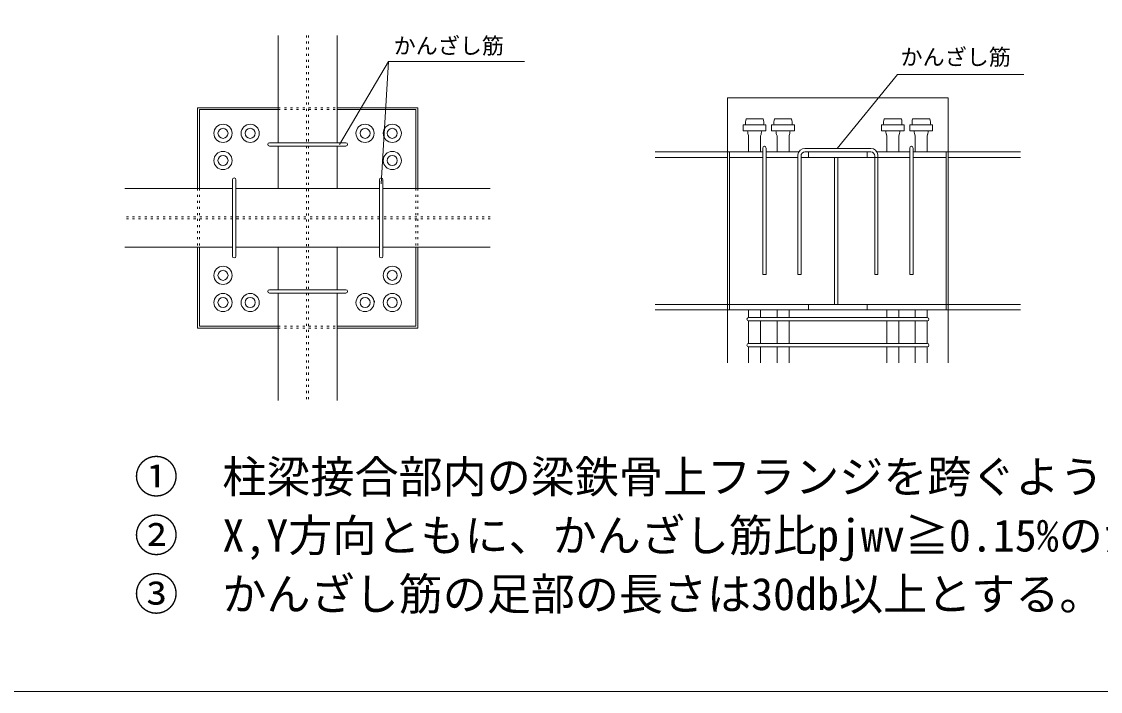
# Model space of a CAD drawing. Units: millimetres, scale not verified. Extents: x -210 to 382, y -132 to 268.
# Drawn here: x 243.7 to 317.1, y 77.9 to 123.5 of the extents above; entities that cross this region are included whole.
import ezdxf
from ezdxf.enums import TextEntityAlignment as Align

# ---------------------------------------------------------------- set-up
doc = ezdxf.new("R2010")
doc.units = ezdxf.units.MM
doc.header["$LTSCALE"] = 2
doc.linetypes.add('USER3', pattern=[0.20828, 0.069425, -0.138855])
for name, color, linetype, lineweight in [('0-0_0', 5, 'Continuous', 18), ('0-7_文字', 7, 'Continuous', 9), ('0-9_内枠', 7, 'Continuous', 18)]:
    doc.layers.add(name, color=color, linetype=linetype, lineweight=lineweight)
doc.styles.add('ＭＳ ゴシック', font='')
doc.styles.get('ＭＳ ゴシック').set_extended_font_data('MS Gothic')

msp = doc.modelspace()

# ---------------------------------------------------------------- linework, layer by layer
at = {"layer": '0-0_0'}
for p, q in [((261.153, 115.266), (261.153, 122.579)), ((261.153, 115.266), (261.153, 122.579)), ((265.153, 115.266), (265.153, 122.579)), ((265.153, 115.266), (265.153, 122.579)), ((291.744, 118.326), (291.744, 114.636)), ((291.744, 118.326), (306.759, 118.326)), ((306.759, 118.326), (306.759, 114.636)), ((255.645, 117.653), (255.645, 112.145)), ((261.153, 117.653), (255.645, 117.653)), ((255.781, 117.518), (255.781, 112.145)), ((261.153, 117.518), (255.781, 117.518)), ((270.661, 117.653), (265.153, 117.653)), ((270.526, 117.518), (265.153, 117.518)), ((270.526, 112.145), (270.526, 117.518)), ((270.661, 112.145), (270.661, 117.653)), ((260.55, 115.266), (265.757, 115.266)), ((260.55, 115.032), (265.757, 115.032)), ((261.153, 112.145), (261.153, 115.032)), ((265.153, 112.145), (265.153, 115.032)), ((286.818, 114.636), (294.13, 114.636)), ((291.744, 114.636), (291.744, 103.881)), ((291.879, 114.636), (291.879, 103.881)), ((291.879, 114.636), (291.879, 103.881)), ((294.13, 114.904), (294.13, 106.288)), ((294.364, 114.904), (294.364, 106.288)), ((294.364, 114.636), (296.592, 114.636)), ((297.01, 114.87), (301.493, 114.87)), ((297.01, 114.636), (301.493, 114.636)), ((297.252, 114.636), (297.252, 114.27)), ((301.252, 114.636), (301.252, 114.27)), ((301.911, 114.636), (304.139, 114.636)), ((304.139, 114.904), (304.139, 106.288)), ((304.373, 114.904), (304.373, 106.288)), ((311.685, 114.636), (304.373, 114.636)), ((306.624, 114.636), (306.624, 103.881)), ((306.624, 114.636), (306.624, 103.881)), ((306.759, 114.636), (306.759, 103.881)), ((306.759, 114.636), (306.759, 103.881)), ((306.759, 114.636), (306.759, 103.881)), ((306.759, 114.636), (306.759, 103.881)), ((306.759, 114.636), (306.759, 103.881)), ((306.759, 114.636), (306.759, 103.881)), ((306.759, 114.636), (306.759, 103.881)), ((306.759, 114.636), (306.759, 103.881)), ((306.759, 114.636), (306.759, 103.881)), ((306.759, 114.636), (306.759, 103.881)), ((286.818, 114.27), (291.744, 114.27)), ((291.879, 114.27), (294.13, 114.27)), ((294.364, 114.27), (296.531, 114.27)), ((296.531, 114.435), (296.531, 106.288)), ((296.74, 114.366), (296.74, 106.288)), ((296.74, 114.27), (304.139, 114.27)), ((299.017, 104.246), (299.017, 114.27)), ((299.252, 104.246), (299.252, 114.27)), ((301.764, 114.366), (301.764, 106.288)), ((301.972, 114.435), (301.972, 106.288)), ((304.373, 114.27), (306.624, 114.27)), ((306.759, 114.27), (311.685, 114.27)), ((258.032, 107.541), (258.032, 112.749)), ((258.266, 107.541), (258.266, 112.749)), ((268.04, 107.541), (268.04, 112.749)), ((268.275, 107.541), (268.275, 112.749)), ((258.032, 112.145), (250.72, 112.145)), ((258.032, 112.145), (250.72, 112.145)), ((258.266, 112.145), (268.04, 112.145)), ((268.275, 112.145), (275.587, 112.145)), ((268.275, 112.145), (275.587, 112.145)), ((258.032, 108.145), (250.72, 108.145)), ((258.032, 108.145), (250.72, 108.145)), ((255.645, 108.145), (255.645, 102.637)), ((255.781, 108.145), (255.781, 102.772)), ((258.266, 108.145), (268.04, 108.145)), ((261.153, 105.258), (261.153, 108.145)), ((265.153, 105.258), (265.153, 108.145)), ((268.275, 108.145), (275.587, 108.145)), ((268.275, 108.145), (275.587, 108.145)), ((270.526, 102.772), (270.526, 108.145)), ((270.661, 102.637), (270.661, 108.145)), ((294.13, 106.288), (294.364, 106.288)), ((296.531, 106.288), (296.74, 106.288)), ((301.972, 106.288), (301.763, 106.288)), ((304.373, 106.288), (304.139, 106.288)), ((260.55, 105.258), (265.757, 105.258)), ((260.55, 105.024), (265.757, 105.024)), ((261.153, 105.024), (261.153, 97.711)), ((261.153, 105.024), (261.153, 97.711)), ((265.153, 105.024), (265.153, 97.711)), ((265.153, 105.024), (265.153, 97.711)), ((291.744, 103.881), (291.744, 100.281)), ((297.252, 104.246), (297.252, 103.881)), ((301.252, 104.246), (301.252, 103.881)), ((305.332, 103.881), (311.685, 103.881)), ((306.759, 103.881), (306.759, 100.281)), ((311.685, 103.881), (306.759, 103.881)), ((293.171, 103.362), (305.332, 103.362)), ((293.171, 103.128), (305.332, 103.128)), ((255.645, 102.637), (261.153, 102.637)), ((255.781, 102.772), (261.153, 102.772)), ((265.153, 102.772), (270.526, 102.772)), ((265.153, 102.637), (270.661, 102.637)), ((293.171, 101.598), (301.252, 101.598)), ((293.171, 101.364), (301.252, 101.364)), ((305.332, 101.598), (301.252, 101.598)), ((305.332, 101.364), (301.252, 101.364))]:
    msp.add_line(p, q, dxfattribs=at)
at = {"layer": '0-0_0', "linetype": 'USER3'}
for p, q in [((263.086, 122.579), (263.086, 115.266)), ((263.221, 122.579), (263.221, 115.266)), ((261.153, 117.653), (263.086, 117.653)), ((261.153, 117.518), (263.086, 117.518)), ((263.221, 117.653), (265.153, 117.653)), ((263.221, 117.518), (265.153, 117.518)), ((263.086, 115.032), (263.086, 105.258)), ((263.221, 115.032), (263.221, 105.258)), ((255.645, 112.145), (255.645, 110.213)), ((255.781, 112.145), (255.781, 110.213)), ((270.526, 112.145), (270.526, 110.213)), ((270.661, 112.145), (270.661, 110.213)), ((258.032, 110.213), (250.72, 110.213)), ((268.04, 110.213), (258.266, 110.213)), ((275.587, 110.213), (268.275, 110.213)), ((258.032, 110.077), (250.72, 110.077)), ((255.645, 110.077), (255.645, 108.145)), ((255.781, 110.077), (255.781, 108.145)), ((268.04, 110.077), (258.266, 110.077)), ((275.587, 110.077), (268.275, 110.077)), ((270.526, 110.077), (270.526, 108.145)), ((270.661, 110.077), (270.661, 108.145)), ((263.086, 105.024), (263.086, 97.711)), ((263.221, 105.024), (263.221, 97.711)), ((261.153, 102.772), (263.086, 102.772)), ((261.153, 102.637), (263.086, 102.637)), ((263.221, 102.772), (265.153, 102.772)), ((263.221, 102.637), (265.153, 102.637))]:
    msp.add_line(p, q, dxfattribs=at)
at = {"layer": '0-0_0', "color": 4, "lineweight": 20}
msp.add_line((268.157, 112.472), (268.653, 120.799), dxfattribs=at)
at = {"layer": '0-0_0', "color": 4}
for p, q in [((294.165, 116.892), (292.996, 116.892)), ((294.165, 116.892), (292.996, 116.892)), ((296.1, 116.892), (294.932, 116.892)), ((296.1, 116.892), (294.932, 116.892)), ((296.1, 116.892), (294.932, 116.892)), ((302.403, 116.892), (303.571, 116.892)), ((302.403, 116.892), (303.571, 116.892)), ((302.403, 116.892), (303.571, 116.892)), ((302.403, 116.892), (303.571, 116.892)), ((304.338, 116.892), (305.507, 116.892)), ((304.338, 116.892), (305.507, 116.892)), ((304.338, 116.892), (305.507, 116.892)), ((294.355, 116.478), (292.806, 116.478)), ((292.806, 116.478), (292.806, 116.065)), ((294.355, 116.478), (292.806, 116.478)), ((292.806, 116.478), (292.806, 116.065)), ((292.806, 116.065), (294.355, 116.065)), ((292.806, 116.065), (294.355, 116.065)), ((294.355, 116.065), (294.355, 116.478)), ((294.355, 116.065), (294.355, 116.478)), ((296.29, 116.478), (294.742, 116.478)), ((294.742, 116.478), (294.742, 116.065)), ((296.29, 116.478), (294.742, 116.478)), ((294.742, 116.478), (294.742, 116.065)), ((296.29, 116.478), (294.742, 116.478)), ((294.742, 116.478), (294.742, 116.065)), ((294.742, 116.065), (296.29, 116.065)), ((294.742, 116.065), (296.29, 116.065)), ((294.742, 116.065), (296.29, 116.065)), ((296.29, 116.065), (296.29, 116.478)), ((296.29, 116.065), (296.29, 116.478)), ((296.29, 116.065), (296.29, 116.478)), ((302.213, 116.478), (303.761, 116.478)), ((302.213, 116.065), (302.213, 116.478)), ((302.213, 116.478), (303.761, 116.478)), ((302.213, 116.065), (302.213, 116.478)), ((302.213, 116.065), (302.213, 116.478)), ((302.213, 116.478), (303.761, 116.478)), ((302.213, 116.478), (303.761, 116.478)), ((302.213, 116.065), (302.213, 116.478)), ((303.761, 116.065), (302.213, 116.065)), ((303.761, 116.065), (302.213, 116.065)), ((303.761, 116.065), (302.213, 116.065)), ((303.761, 116.065), (302.213, 116.065)), ((303.761, 116.478), (303.761, 116.065)), ((303.761, 116.478), (303.761, 116.065)), ((303.761, 116.478), (303.761, 116.065)), ((303.761, 116.478), (303.761, 116.065)), ((304.148, 116.478), (305.697, 116.478)), ((304.148, 116.065), (304.148, 116.478)), ((304.148, 116.065), (304.148, 116.478)), ((304.148, 116.478), (305.697, 116.478)), ((304.148, 116.478), (305.697, 116.478)), ((304.148, 116.065), (304.148, 116.478)), ((305.697, 116.065), (304.148, 116.065)), ((305.697, 116.065), (304.148, 116.065)), ((305.697, 116.065), (304.148, 116.065)), ((305.697, 116.478), (305.697, 116.065)), ((305.697, 116.478), (305.697, 116.065)), ((305.697, 116.478), (305.697, 116.065)), ((293.171, 115.736), (293.171, 114.636)), ((293.171, 115.736), (293.171, 114.636)), ((293.99, 115.736), (293.99, 114.636)), ((293.99, 115.736), (293.99, 114.636)), ((295.106, 115.736), (295.106, 115.352)), ((295.106, 115.736), (295.106, 114.636)), ((295.926, 115.736), (295.926, 115.352)), ((295.926, 115.736), (295.926, 114.636)), ((302.577, 115.736), (302.577, 115.352)), ((302.577, 115.736), (302.577, 115.352)), ((302.577, 115.736), (302.577, 114.636)), ((303.397, 115.736), (303.397, 115.352)), ((303.397, 115.736), (303.397, 115.352)), ((303.397, 115.736), (303.397, 114.636)), ((304.513, 115.736), (304.513, 115.308)), ((304.513, 115.736), (304.513, 114.636)), ((304.513, 115.736), (304.513, 114.636)), ((304.513, 115.307), (304.513, 114.636)), ((305.332, 115.736), (305.332, 115.308)), ((305.332, 115.736), (305.332, 114.636)), ((305.332, 115.736), (305.332, 114.636)), ((305.332, 115.308), (305.332, 114.636)), ((295.106, 115.118), (295.106, 114.636)), ((295.926, 115.118), (295.926, 114.636)), ((302.577, 115.118), (302.577, 114.636)), ((303.397, 115.118), (303.397, 114.636)), ((293.171, 103.881), (293.171, 103.362)), ((293.99, 103.881), (293.99, 103.362)), ((295.106, 103.881), (295.106, 103.362)), ((295.926, 103.881), (295.926, 103.362)), ((302.577, 103.881), (302.577, 103.362)), ((303.397, 103.881), (303.397, 103.362)), ((304.513, 103.881), (304.513, 103.362)), ((305.332, 103.881), (305.332, 103.362)), ((293.171, 103.128), (293.171, 101.598)), ((293.99, 103.128), (293.99, 101.598)), ((295.106, 103.128), (295.106, 101.598)), ((295.926, 103.128), (295.926, 101.598)), ((302.577, 103.128), (302.577, 101.598)), ((303.397, 103.128), (303.397, 101.598)), ((304.513, 103.128), (304.513, 101.598)), ((305.332, 103.128), (305.332, 101.598)), ((293.171, 101.364), (293.171, 100.281)), ((293.99, 101.364), (293.99, 100.281)), ((295.106, 101.364), (295.106, 100.281)), ((295.106, 101.364), (295.106, 100.281)), ((295.926, 101.364), (295.926, 100.281)), ((295.926, 101.364), (295.926, 100.281)), ((302.577, 101.364), (302.577, 100.281)), ((302.577, 101.364), (302.577, 100.281)), ((303.397, 101.364), (303.397, 100.281)), ((303.397, 101.364), (303.397, 100.281)), ((304.513, 101.364), (304.513, 100.281)), ((305.332, 101.364), (305.332, 100.281))]:
    msp.add_line(p, q, dxfattribs=at)
at = {"layer": '0-0_0', "color": 4, "lineweight": 20}
for points in [[(265.333, 115.148), (268.653, 120.799), (277.92, 120.799)], [(299.21, 114.87), (303.317, 119.921), (311.907, 119.921)]]:
    msp.add_lwpolyline(points, dxfattribs=at)
at = {"layer": '0-0_0'}
for points in [[(286.818, 104.246), (291.744, 104.246), (306.759, 104.246), (311.685, 104.246)], [(286.818, 103.881), (291.879, 103.881), (306.759, 103.881)]]:
    msp.add_lwpolyline(points, dxfattribs=at)
for centre in [(257.392, 115.906), (259.244, 115.906), (267.063, 115.906), (268.915, 115.906), (257.392, 114.055), (268.915, 114.055), (257.392, 106.235), (268.915, 106.235), (257.392, 104.383), (259.244, 104.383), (267.063, 104.383), (268.915, 104.383)]:
    msp.add_circle(centre, 0.618, dxfattribs=at)
at = {"layer": '0-0_0', "color": 7}
for centre in [(257.392, 115.906), (259.244, 115.906), (267.063, 115.906), (268.915, 115.906), (257.392, 114.055), (268.915, 114.055), (257.392, 106.235), (268.915, 106.235), (257.392, 104.383), (259.244, 104.383), (267.063, 104.383), (268.915, 104.383)]:
    msp.add_circle(centre, 0.344, dxfattribs=at)
at = {"layer": '0-0_0', "color": 4}
for centre, radius, start, end in [((293.892, 116.621), 0.935, 163.19823, 188.7872), ((293.892, 116.621), 0.935, 163.19823, 188.7872), ((293.269, 116.621), 0.935, 351.2128, 16.80177), ((293.269, 116.621), 0.935, 351.2128, 16.80177), ((295.827, 116.621), 0.935, 163.19823, 188.7872), ((295.827, 116.621), 0.935, 163.19823, 188.7872), ((295.827, 116.621), 0.935, 163.19823, 188.7872), ((295.205, 116.621), 0.935, 351.2128, 16.80177), ((295.205, 116.621), 0.935, 351.2128, 16.80177), ((295.205, 116.621), 0.935, 351.2128, 16.80177), ((303.298, 116.621), 0.935, 163.19823, 188.7872), ((303.298, 116.621), 0.935, 163.19823, 188.7872), ((303.298, 116.621), 0.935, 163.19823, 188.7872), ((303.298, 116.621), 0.935, 163.19823, 188.7872), ((302.676, 116.621), 0.935, 351.2128, 16.80177), ((302.676, 116.621), 0.935, 351.2128, 16.80177), ((302.676, 116.621), 0.935, 351.2128, 16.80177), ((302.676, 116.621), 0.935, 351.2128, 16.80177), ((305.234, 116.621), 0.935, 163.19823, 188.7872), ((305.234, 116.621), 0.935, 163.19823, 188.7872), ((305.234, 116.621), 0.935, 163.19823, 188.7872), ((304.611, 116.621), 0.935, 351.2128, 16.80177), ((304.611, 116.621), 0.935, 351.2128, 16.80177), ((304.611, 116.621), 0.935, 351.2128, 16.80177), ((294.236, 116.141), 1.139, 183.80152, 200.80996), ((292.925, 116.141), 1.139, 339.19004, 356.19848), ((296.171, 116.141), 1.139, 183.80152, 200.80996), ((294.861, 116.141), 1.139, 339.19004, 356.19848), ((303.642, 116.141), 1.139, 183.80152, 200.80996), ((302.332, 116.141), 1.139, 339.19004, 356.19848), ((305.578, 116.141), 1.139, 183.80152, 200.80996), ((304.267, 116.141), 1.139, 339.19004, 356.19848), ((294.236, 116.141), 1.139, 195.77758, 200.80996), ((292.925, 116.141), 1.139, 339.19004, 344.22242), ((296.171, 116.141), 1.139, 195.77758, 200.80996), ((296.171, 116.141), 1.139, 195.77758, 200.80996), ((294.861, 116.141), 1.139, 339.19004, 344.22242), ((294.861, 116.141), 1.139, 339.19004, 344.22242), ((303.642, 116.141), 1.139, 195.77758, 200.80996), ((303.642, 116.141), 1.139, 195.77758, 200.80996), ((303.642, 116.141), 1.139, 195.77758, 200.80996), ((302.332, 116.141), 1.139, 339.19004, 344.22242), ((302.332, 116.141), 1.139, 339.19004, 344.22242), ((302.332, 116.141), 1.139, 339.19004, 344.22242), ((305.578, 116.141), 1.139, 195.77758, 200.80996), ((305.578, 116.141), 1.139, 195.77758, 200.80996), ((304.267, 116.141), 1.139, 339.19004, 344.22242), ((304.267, 116.141), 1.139, 339.19004, 344.22242)]:
    msp.add_arc(centre, radius, start, end, dxfattribs=at)
at = {"layer": '0-0_0'}
for centre, radius, start, end in [((260.55, 115.149), 0.117, 90, 270), ((265.757, 115.149), 0.117, 270, 90), ((294.247, 114.904), 0.117, 0, 180), ((296.998, 114.402), 0.469, 88.56678, 175.94336), ((297.01, 114.366), 0.27, 90, 180), ((301.505, 114.402), 0.469, 4.05664, 91.43322), ((301.493, 114.366), 0.27, 0, 90), ((304.256, 114.904), 0.117, 0, 180), ((258.149, 112.749), 0.117, 0, 180), ((268.158, 112.749), 0.117, 0, 180), ((258.149, 107.541), 0.117, 180, 0), ((268.158, 107.541), 0.117, 180, 360), ((260.55, 105.141), 0.117, 90, 270), ((265.757, 105.141), 0.117, 270, 90), ((267.255, 104.506), 0.453, 340.27152, 0), ((293.171, 103.245), 0.117, 90, 270), ((305.332, 103.245), 0.117, 270, 90), ((293.171, 101.481), 0.117, 90, 270), ((305.332, 101.481), 0.117, 270, 90)]:
    msp.add_arc(centre, radius, start, end, dxfattribs=at)
at = {"layer": '0-9_内枠'}
msp.add_lwpolyline([(22.876, 168.245), (22.876, 77.899), (372.196, 77.899)], dxfattribs=at)

# ---------------------------------------------------------------- texts
at = {"layer": '0-0_0', "color": 7, "style": 'ＭＳ ゴシック'}
for p in [(269.012, 120.99), (303.519, 120.222)]:
    msp.add_text('かんざし筋', height=1.1, dxfattribs=at).set_placement(p, align=Align.BOTTOM_LEFT)
at = {"layer": '0-7_文字', "style": 'ＭＳ ゴシック'}
for s, p in [('①\u3000柱梁接合部内の梁鉄骨上フランジを跨ぐように、1組以上のかんざし筋を配置する。', (251.35, 90.757)), ('②\u3000X,Y方向ともに、かんざし筋比pjwv≧0.15%のかんざし筋を配置する。', (251.35, 86.766)), ('③\u3000かんざし筋の足部の長さは30db以上とする。', (251.35, 82.775))]:
    msp.add_text(s, height=2.199, dxfattribs=at).set_placement(p, align=Align.BOTTOM_LEFT)

doc.saveas('drawing.dxf')
